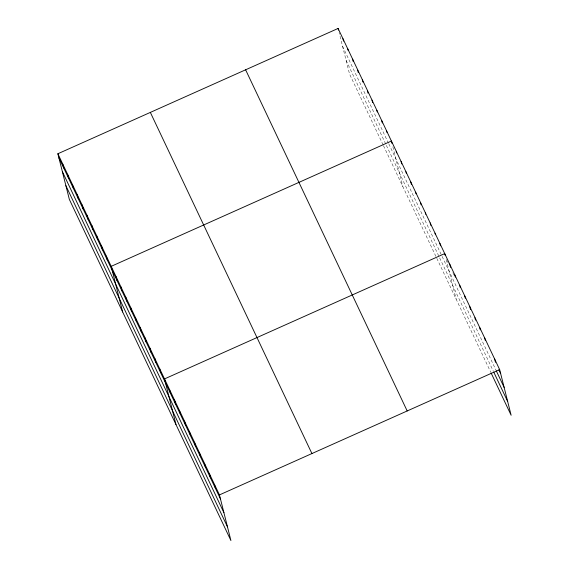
<?xml version="1.0" encoding="UTF-8"?>
<svg xmlns="http://www.w3.org/2000/svg" width="569" height="569" viewBox="0 0 569 569"><rect width="100%" height="100%" fill="white"/><g stroke="black" fill="none" stroke-linecap="round" stroke-linejoin="round"><path stroke-width="0.43" stroke-dasharray="2.85 2.13" d="M447.177 260.694L448.962 264.464M452.881 272.75L453.955 275.005M342.552 46.238L388.414 143.075M388.791 143.857L441.736 255.659M442.113 256.441L495.926 370.07M346.101 60.371L386.002 144.611M386.372 145.401L493.408 371.401M383.108 144.946L349.551 74.091L339.11 32.518M383.485 145.735L436.43 257.529M436.8 258.319L490.791 372.318M446.181 259.4L456.189 299.251M392.859 146.816L402.873 186.675"/><path stroke-width="0.85" d="M57.874 153.751L219.449 494.909L230.914 540.55L69.34 199.392L57.874 153.751L338.086 28.45L499.66 369.608L511.126 415.249L491.147 373.072M219.449 494.909L499.66 369.608M498.899 369.914L500.684 373.677M496.282 370.824L504.134 387.397M493.771 372.154L507.683 401.529M245.616 69.802L407.191 410.96M150.344 112.399L311.919 453.564M58.899 157.819L220.473 498.977M62.341 171.539L223.916 512.697M65.89 185.672L227.465 526.83M494.667 359.067L495.485 362.318M484.681 337.972L485.293 340.418M479.688 327.431L480.3 329.871M474.895 317.701L475.506 320.141M469.695 306.342L470.513 309.593M464.702 295.795L465.314 298.234M459.709 285.247L460.321 287.694M454.716 274.706L455.328 277.146M449.723 264.158L450.541 267.416M445.136 255.239L444.73 253.618L164.512 378.918L175.977 424.559M439.88 243.383L440.491 245.822M435.029 233.148L435.441 234.769M430.185 222.913L430.797 225.352M425.335 212.678L425.747 214.307M420.491 202.443L421.103 204.883M415.64 192.208L416.053 193.837M410.797 181.973L411.408 184.413M405.946 171.738L406.358 173.367M401.102 161.504L401.714 163.943M396.252 151.269L396.664 152.897M392.02 143.473L391.408 141.034L111.197 266.335L122.655 311.976M386.557 130.799L386.97 132.428M381.714 120.564L382.325 123.004M376.863 110.329L377.275 111.958M372.019 100.094L372.631 102.534M367.375 90.67L367.987 93.117M362.325 79.624L362.937 82.064M357.681 70.2L358.292 72.647M352.631 59.155L353.242 61.594M347.78 48.92L348.192 50.549M342.936 38.685L343.548 41.124M338.086 28.45L338.498 30.079M214.456 484.368L215.48 488.437M209.463 473.821L210.48 477.889M204.47 463.273L205.487 467.341M199.47 452.732L200.494 456.8M194.477 442.184L195.501 446.252M189.484 431.643L190.508 435.712M184.491 421.096L185.515 425.164M179.498 410.548L180.515 414.616M174.505 400.007L175.522 404.075M169.505 389.459L170.529 393.528M159.669 368.684L160.686 372.752M154.818 358.449L155.842 362.517M149.974 348.214L150.991 352.282M145.123 337.979L146.148 342.047M140.28 327.744L141.297 331.812M135.429 317.509L136.453 321.577M130.585 307.274L131.603 311.343M125.735 297.039L126.759 301.108M120.891 286.804L121.908 290.873M116.04 276.57L117.065 280.638M106.346 256.1L107.37 260.168M101.495 245.865L102.52 249.933M96.652 235.63L97.676 239.698M91.801 225.395L92.825 229.463M86.957 215.16L87.982 219.229M82.107 204.925L83.131 208.994M77.263 194.69L78.287 198.759M72.412 184.456L73.437 188.524M67.569 174.221L68.593 178.289M62.718 163.986L63.742 168.054"/></g></svg>
